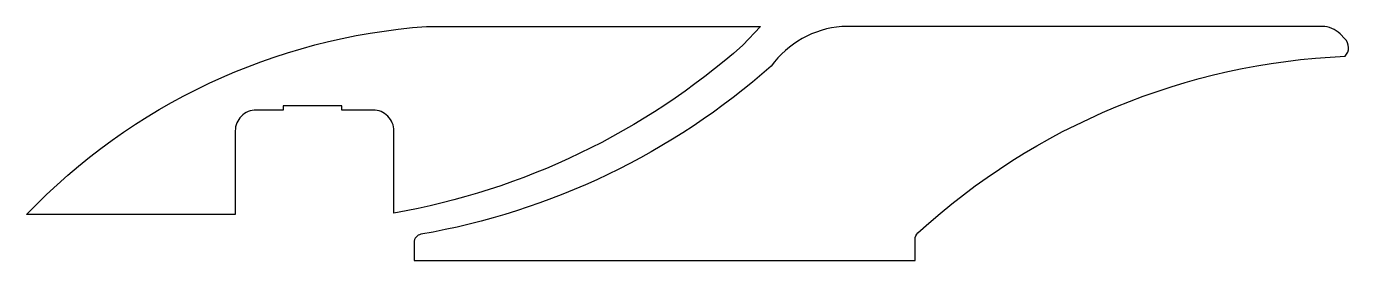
# Model space of a CAD drawing. Header units: millimetres. Extents: x 1823 to 2140, y 1449 to 1505.
import ezdxf

# ---------------------------------------------------------------- set-up
doc = ezdxf.new("R2010")
doc.units = ezdxf.units.MM

msp = doc.modelspace()

# ---------------------------------------------------------------- linework, layer by layer
for points in [[(1994.86, 1500.67, -0.137984), (1911.31, 1460.51), (1911.31, 1480.17, 0.414214), (1906.31, 1485.17), (1898.81, 1485.17), (1898.81, 1486.17), (1887.81, 1486.17), (1884.81, 1486.17), (1884.81, 1485.17), (1878.31, 1485.17, 0.414214), (1873.31, 1480.17), (1873.31, 1460.17), (1823.31, 1460.17, -0.185949), (1919.13, 1505.17), (1999.13, 1505.17)], [(2139.05, 1502.25), (2137.88, 1503.42, 0.198912), (2133.64, 1505.17), (2083.64, 1505.17), (2018.6, 1505.17, 0.220952), (2001.69, 1495.67, -0.138501), (1917.79, 1455.45, 0.364746), (1916.13, 1453.48), (1916.13, 1449.17), (2036.13, 1449.17), (2036.13, 1454.3, -0.210405), (2036.78, 1455.77, -0.17649), (2139.09, 1498.05, 0.408308)]]:
    msp.add_lwpolyline(points, format="xyb", close=True)

doc.saveas('drawing.dxf')
